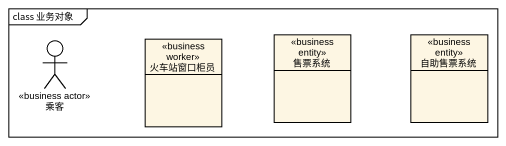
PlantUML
@startuml
mainframe class 业务对象
allowmixing
hide circle
hide empty members
actor 乘客 <<business actor>>
class 火车站窗口柜员 <<business worker>>
class 售票系统 <<business entity>>
class 自助售票系统 <<business entity>>
@enduml
